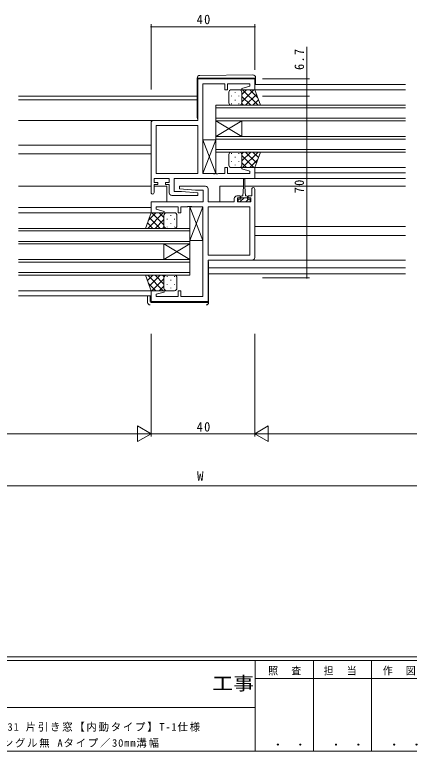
# Model space of a CAD drawing. Units: millimetres on the paper. Extents: x -420 to 373, y -297 to 267.
# Drawn here: x 4.8 to 156.8, y -297 to -13.3 of the extents above; entities that cross this region are included whole.
import ezdxf
from ezdxf.enums import TextEntityAlignment as Align

# ---------------------------------------------------------------- set-up
doc = ezdxf.new("R2010")
doc.units = ezdxf.units.MM
for name, color, linetype, lineweight in [('0-1_YKK_ZWAK', 7, 'Continuous', 9), ('0-3_YKK_12', 2, 'Continuous', 9), ('0-4_YKK_D', 6, 'Continuous', 9), ('0-6_YKK_13', 4, 'Continuous', 9), ('0-7_YKK_11', 7, 'Continuous', 9)]:
    doc.layers.add(name, color=color, linetype=linetype, lineweight=lineweight)
doc.layers.add('0-2_USER1', color=3, linetype='Continuous')
doc.styles.add('ＭＳ ゴシック', font='')
doc.styles.get('ＭＳ ゴシック').set_extended_font_data('MS Gothic')

msp = doc.modelspace()

# ---------------------------------------------------------------- linework, layer by layer
at = {"layer": '0-1_YKK_ZWAK'}
for p, q in [((352.3, -260.6), (-417.7, -260.6)), ((314.5, -262), (-417.7, -262)), ((97.5, -262), (97.5, -297)), ((119.9, -262), (119.9, -297)), ((142.3, -262), (142.3, -297)), ((165.684, -268.999), (97.5, -268.999)), ((-31.3, -280.199), (97.5, -280.199)), ((-417.7, -297), (314.5, -297))]:
    msp.add_line(p, q, dxfattribs=at)
at = {"layer": '0-3_YKK_12'}
for p, q in [((155.319, -40.211), (97.319, -40.212)), ((155.319, -42.212), (97.319, -42.212)), ((75.119, -44.712), (6.319, -44.712)), ((75.119, -46.112), (6.319, -46.112)), ((82.32, -48.212), (82.32, -54.212)), ((155.319, -48.212), (82.32, -48.212)), ((82.32, -49.212), (155.319, -49.212)), ((155.319, -53.212), (82.32, -53.212)), ((58.319, -54.012), (6.319, -54.012)), ((82.32, -54.212), (92.32, -60.212)), ((82.32, -60.212), (92.32, -54.212)), ((82.32, -60.212), (82.32, -54.212)), ((82.32, -54.212), (155.319, -54.212)), ((92.32, -60.212), (92.32, -54.212)), ((82.32, -60.212), (82.32, -66.212)), ((155.319, -60.212), (82.32, -60.212)), ((82.32, -61.212), (155.319, -61.212)), ((57.319, -63.512), (6.319, -63.512)), ((155.319, -65.212), (82.32, -65.212)), ((57.319, -66.912), (6.319, -66.912)), ((82.32, -66.212), (155.319, -66.212)), ((155.319, -72.211), (96.94, -72.213)), ((155.319, -76.412), (66.542, -76.412)), ((155.319, -74.211), (97.319, -74.211)), ((57.319, -79.412), (6.319, -79.412)), ((63.389, -79.412), (58.519, -79.412)), ((63.389, -79.412), (63.389, -85.304)), ((83.889, -79.412), (83.889, -85.304)), ((92.969, -79.412), (83.889, -79.412)), ((155.319, -79.412), (93.469, -79.412)), ((57.319, -87.612), (6.319, -87.612)), ((57.564, -89.612), (6.319, -89.612)), ((6.319, -95.612), (72.319, -95.612)), ((72.319, -95.612), (72.319, -101.612)), ((155.319, -94.912), (97.319, -94.912)), ((72.319, -96.612), (6.319, -96.612)), ((155.319, -98.312), (97.319, -98.312)), ((6.319, -100.612), (72.319, -100.612)), ((72.319, -101.612), (6.319, -101.612)), ((72.319, -101.612), (62.319, -107.612)), ((72.319, -107.612), (62.319, -101.612)), ((62.319, -107.612), (62.319, -101.612)), ((72.319, -107.612), (72.319, -101.612)), ((6.319, -107.612), (72.319, -107.612)), ((72.319, -107.612), (72.319, -113.612)), ((72.319, -108.612), (6.319, -108.612)), ((6.319, -112.612), (72.319, -112.612)), ((155.319, -110.812), (79.519, -110.812)), ((155.319, -113.082), (79.519, -113.082)), ((72.319, -113.612), (6.319, -113.612)), ((57.819, -119.612), (6.319, -119.612)), ((57.319, -121.612), (6.319, -121.612))]:
    msp.add_line(p, q, dxfattribs=at)
at = {"layer": '0-4_YKK_D'}
for p, q in [((57.319, -42.138), (57.319, -17.012)), ((97.319, -34.512), (97.319, -17.012)), ((97.319, -18.012), (57.319, -18.012)), ((100.319, -38.012), (118.319, -38.012)), ((100.319, -44.712), (118.319, -44.712)), ((117.319, -44.712), (117.319, -114.712)), ((100.319, -114.712), (118.319, -114.712)), ((100.319, -114.712), (118.319, -114.712)), ((57.319, -136.212), (57.319, -175.712)), ((57.319, -136.212), (57.319, -175.712)), ((97.319, -136.212), (97.319, -175.712)), ((97.319, -136.212), (97.319, -175.712)), ((57.319, -174.712), (52.123, -171.712)), ((52.123, -171.712), (52.123, -177.712)), ((97.319, -174.712), (102.516, -171.712)), ((102.516, -177.712), (102.516, -171.712)), ((-86.681, -174.712), (51.319, -174.712)), ((57.319, -174.712), (46.927, -174.712)), ((57.319, -174.712), (52.123, -177.712)), ((57.319, -174.712), (97.319, -174.712)), ((97.319, -174.712), (102.516, -177.712)), ((97.319, -174.712), (107.712, -174.712)), ((103.319, -174.712), (241.319, -174.712)), ((240.319, -194.712), (-85.681, -194.712))]:
    msp.add_line(p, q, dxfattribs=at)
msp.add_lwpolyline([(117.319, -44.712), (117.319, -38.012), (117.319, -25.711)], dxfattribs=at)
for centre, start, end in [((57.319, -18.012), 0, 180), ((57.319, -18.012), 180, 0), ((97.319, -18.012), 0, 180), ((97.319, -18.012), 180, 0), ((117.319, -38.012), 90, 270), ((117.319, -38.012), 270, 90), ((117.319, -44.712), 90, 270), ((117.319, -44.712), 90, 270), ((117.319, -44.712), 270, 90), ((117.319, -44.712), 270, 90), ((117.319, -114.712), 90, 270), ((117.319, -114.712), 90, 270), ((117.319, -114.712), 270, 90), ((117.319, -114.712), 270, 90)]:
    msp.add_arc(centre, 0.106, start, end, dxfattribs=at)
at = {"layer": '0-6_YKK_13'}
for p, q in [((96.611, -36.524), (76.111, -36.703)), ((75.119, -37.703), (75.119, -37.712)), ((75.119, -37.712), (75.119, -38.012)), ((75.119, -37.712), (75.615, -37.712)), ((75.119, -53.012), (75.119, -38.012)), ((97.619, -38.012), (97.619, -37.712)), ((97.619, -38.012), (97.619, -40.212)), ((88.319, -42.212), (91.319, -42.212)), ((97.319, -42.212), (91.319, -42.212)), ((92.319, -44.004), (94.111, -42.212)), ((92.319, -46.832), (96.94, -42.212)), ((92.588, -42.212), (98.588, -48.212)), ((95.416, -42.212), (98.377, -45.173)), ((99.462, -48.212), (97.319, -42.212)), ((87.319, -47.212), (87.319, -43.212)), ((88.268, -44.547), (88.268, -44.747)), ((89.683, -43.132), (89.683, -43.332)), ((91.098, -44.547), (91.098, -44.747)), ((92.319, -43.212), (92.319, -46.812)), ((92.319, -43.612), (92.319, -47.212)), ((92.319, -44.772), (95.759, -48.212)), ((93.768, -48.212), (97.964, -44.016)), ((88.268, -47.577), (88.268, -47.777)), ((91.319, -48.212), (88.319, -48.212)), ((89.683, -46.162), (89.683, -46.362)), ((91.098, -47.577), (91.098, -47.777)), ((91.098, -48.212), (99.462, -48.212)), ((92.263, -47.544), (92.931, -48.212)), ((96.596, -48.212), (98.708, -46.1)), ((82.319, -61.482), (77.319, -74.482)), ((82.319, -74.482), (77.319, -61.482)), ((87.319, -67.213), (87.319, -71.213)), ((88.268, -66.848), (88.268, -66.648)), ((91.319, -66.213), (88.319, -66.213)), ((89.683, -68.263), (89.683, -68.063)), ((91.098, -66.213), (99.462, -66.213)), ((91.098, -66.848), (91.098, -66.648)), ((92.263, -66.882), (92.931, -66.213)), ((92.319, -69.653), (95.759, -66.213)), ((92.319, -70.813), (92.319, -67.213)), ((92.319, -67.593), (96.94, -72.213)), ((92.319, -71.213), (92.319, -67.613)), ((92.588, -72.213), (98.588, -66.213)), ((93.768, -66.213), (97.964, -70.409)), ((96.596, -66.213), (98.708, -68.325)), ((99.462, -66.213), (97.319, -72.213)), ((88.268, -69.878), (88.268, -69.678)), ((91.098, -69.878), (91.098, -69.678)), ((92.319, -70.422), (94.111, -72.213)), ((95.416, -72.213), (98.377, -69.253)), ((88.319, -72.213), (91.319, -72.213)), ((89.683, -71.293), (89.683, -71.093)), ((97.319, -72.213), (91.319, -72.213)), ((92.969, -79.612), (92.969, -76.662)), ((93.469, -76.662), (93.469, -79.612)), ((92.969, -79.612), (92.719, -83.112)), ((93.469, -79.612), (93.719, -83.112)), ((93.15, -83.812), (91.55, -85.412)), ((91.969, -83.512), (91.969, -84.312)), ((91.969, -83.812), (94.469, -83.812)), ((92.719, -83.112), (92.369, -83.112)), ((94.069, -83.112), (93.719, -83.112)), ((94.895, -84.312), (93.795, -85.412)), ((94.469, -84.312), (94.469, -83.512)), ((77.319, -87.342), (72.319, -100.342)), ((77.319, -100.342), (72.319, -87.342)), ((55.177, -95.612), (57.319, -89.612)), ((62.051, -89.612), (56.051, -95.612)), ((59.223, -89.612), (56.262, -92.573)), ((57.319, -89.612), (63.319, -89.612)), ((62.32, -94.232), (57.699, -89.612)), ((62.319, -91.404), (60.528, -89.612)), ((62.319, -90.612), (62.319, -94.212)), ((66.319, -89.612), (63.319, -89.612)), ((64.956, -90.532), (64.956, -90.732)), ((67.319, -94.612), (67.319, -90.612)), ((58.042, -95.612), (55.931, -93.5)), ((60.871, -95.612), (56.675, -91.416)), ((62.319, -92.172), (58.88, -95.612)), ((62.319, -91.012), (62.319, -94.612)), ((63.541, -91.947), (63.541, -92.147)), ((64.956, -93.562), (64.956, -93.762)), ((66.371, -91.947), (66.371, -92.147)), ((63.541, -95.612), (55.177, -95.612)), ((62.376, -94.944), (61.708, -95.612)), ((63.319, -95.612), (66.319, -95.612)), ((63.541, -94.977), (63.541, -95.177)), ((66.371, -94.977), (66.371, -95.177)), ((79.319, -108.312), (79.519, -108.312)), ((79.519, -108.312), (79.519, -123.812)), ((96.319, -107.812), (155.319, -107.812)), ((55.177, -113.613), (57.319, -119.613)), ((63.541, -113.613), (55.177, -113.613)), ((58.042, -113.613), (55.931, -115.725)), ((62.051, -119.613), (56.051, -113.613)), ((60.871, -113.613), (56.675, -117.809)), ((62.32, -114.993), (57.699, -119.613)), ((62.319, -117.053), (58.88, -113.613)), ((62.376, -114.282), (61.708, -113.613)), ((62.319, -118.213), (62.319, -114.613)), ((62.319, -118.613), (62.319, -115.013)), ((63.319, -113.613), (66.319, -113.613)), ((63.541, -114.248), (63.541, -114.048)), ((64.956, -115.663), (64.956, -115.463)), ((66.371, -114.248), (66.371, -114.048)), ((67.319, -114.613), (67.319, -118.613)), ((59.223, -119.613), (56.262, -116.653)), ((62.319, -117.822), (60.528, -119.613)), ((63.541, -117.278), (63.541, -117.078)), ((64.956, -118.693), (64.956, -118.493)), ((66.371, -117.278), (66.371, -117.078)), ((56.019, -124.112), (56.019, -121.612)), ((57.019, -121.612), (57.019, -123.812)), ((57.319, -119.613), (63.319, -119.613)), ((66.319, -119.613), (63.319, -119.613)), ((57.319, -124.112), (79.019, -124.112)), ((79.019, -124.112), (79.519, -124.112)), ((79.519, -123.812), (79.519, -124.112))]:
    msp.add_line(p, q, dxfattribs=at)
for points in [[(75.615, -37.712), (97.115, -37.712), (97.619, -37.712), (97.619, -37.524)], [(94.469, -84.312), (95.519, -84.312), (95.519, -85.412), (90.919, -85.412), (90.919, -84.312), (91.969, -84.312)]]:
    msp.add_lwpolyline(points, dxfattribs=at)
for points in [[(82.319, -74.482), (77.319, -74.482), (77.319, -61.482), (82.319, -61.482)], [(77.319, -100.342), (72.319, -100.342), (72.319, -87.342), (77.319, -87.342)]]:
    msp.add_lwpolyline(points, close=True, dxfattribs=at)
for centre, radius, start, end in [((76.119, -37.703), 1, 90.5, 180), ((96.619, -37.524), 1, 0, 90.5), ((88.319, -43.212), 1, 90, 180), ((91.319, -43.212), 1, 0, 90), ((91.319, -43.212), 1, 0, 90), ((88.319, -47.212), 1, 180, 270), ((91.319, -47.212), 1, 270, 0), ((91.319, -47.212), 1, 270, 0), ((75.619, -53.012), 0.5, 180, 233.13016), ((88.319, -67.213), 1, 90, 180), ((91.319, -67.213), 1, 0, 90), ((91.319, -67.213), 1, 0, 90), ((88.319, -71.213), 1, 180, 270), ((91.319, -71.213), 1, 270, 0), ((91.319, -71.213), 1, 270, 0), ((93.219, -76.662), 0.25, 0, 180), ((92.369, -83.512), 0.4, 90, 180), ((94.069, -83.512), 0.4, 0, 90), ((63.319, -90.612), 1, 89.99998, 179.99998), ((63.319, -90.612), 1, 89.99998, 179.99998), ((66.319, -90.612), 1, 359.99998, 89.99998), ((63.319, -94.612), 1, 179.99998, 269.99998), ((63.319, -94.612), 1, 179.99998, 269.99998), ((66.319, -94.612), 1, 269.99998, 359.99998), ((63.319, -114.613), 1, 89.99998, 179.99998), ((63.319, -114.613), 1, 89.99998, 179.99998), ((66.319, -114.613), 1, 359.99998, 89.99998), ((63.319, -118.613), 1, 179.99998, 269.99998), ((63.319, -118.613), 1, 179.99998, 269.99998), ((66.319, -118.613), 1, 269.99998, 359.99998), ((57.019, -124.112), 1, 180, 270), ((57.319, -123.812), 0.3, 180, 270), ((78.519, -124.112), 1, 270, 0)]:
    msp.add_arc(centre, radius, start, end, dxfattribs=at)
at = {"layer": '0-7_YKK_11'}
for p, q in [((57.319, -81.812), (57.319, -55.012)), ((75.319, -55.942), (75.319, -74.482)), ((97.319, -80.512), (97.319, -106.812)), ((95.389, -87.342), (95.389, -105.882))]:
    msp.add_line(p, q, dxfattribs=at)
for points in [[(58.319, -54.012), (75.319, -54.012), (75.319, -38.012), (97.319, -38.012), (97.319, -42.212), (92.359, -42.212), (92.29, -41.689), (95.389, -40.859), (95.389, -39.942), (86.819, -39.942), (86.819, -42.212), (85.819, -42.212), (85.819, -39.942), (77.319, -39.942)], [(77.319, -39.942), (77.319, -74.482), (81.361, -74.482), (81.545, -74.602), (82.094, -74.602), (82.278, -74.482), (82.361, -74.482), (82.545, -74.602), (83.094, -74.602), (83.278, -74.482), (85.819, -74.482), (85.819, -72.212), (86.819, -72.212), (86.819, -74.482), (95.389, -74.482), (95.389, -73.564), (92.29, -72.734), (92.359, -72.212), (97.319, -72.212), (97.319, -76.412), (66.249, -76.412), (66.249, -81.412), (69.126, -81.412), (75.339, -81.955), (75.298, -82.912), (65.319, -82.912)], [(64.319, -81.912), (64.319, -78.712), (62.919, -78.712), (62.919, -77.912), (64.319, -77.912), (64.319, -76.412), (58.519, -76.412), (58.519, -77.912), (59.919, -77.912), (59.919, -78.712), (58.519, -78.712), (58.519, -81.812)], [(77.319, -121.882), (77.319, -87.342), (73.278, -87.342), (73.094, -87.222), (72.545, -87.222), (72.361, -87.342), (72.278, -87.342), (72.094, -87.222), (71.545, -87.222), (71.361, -87.342), (68.819, -87.342), (68.819, -89.612), (67.819, -89.612), (67.819, -87.342), (59.249, -87.342), (59.249, -88.259), (62.349, -89.089), (62.28, -89.612), (57.319, -89.612), (57.319, -85.412), (77.389, -85.412), (77.389, -80.912), (74.513, -80.912), (68.299, -80.368), (68.341, -79.412), (78.319, -79.412)], [(79.319, -80.412), (79.319, -85.412), (89.419, -85.412), (89.419, -84.112)], [(90.419, -83.112), (91.719, -83.112), (91.719, -83.912), (90.619, -83.912), (90.619, -85.412), (95.819, -85.412), (95.819, -83.912), (94.719, -83.912), (94.719, -83.112), (96.119, -83.112), (96.119, -80.512)], [(96.319, -107.812), (79.319, -107.812), (79.319, -123.812), (57.319, -123.812), (57.319, -119.612), (62.28, -119.612), (62.349, -120.134), (59.249, -120.964), (59.249, -121.882), (67.819, -121.882), (67.819, -119.612), (68.819, -119.612), (68.819, -121.882), (77.319, -121.882)]]:
    msp.add_lwpolyline(points, dxfattribs=at)
for points in [[(75.319, -55.942), (75.319, -74.482), (59.249, -74.482), (59.249, -55.942)], [(95.389, -87.342), (95.389, -105.882), (79.319, -105.882), (79.319, -87.342)]]:
    msp.add_lwpolyline(points, close=True, dxfattribs=at)
for centre, radius, start, end in [((58.319, -55.012), 1, 90, 179.99998), ((78.319, -80.412), 1, 0, 89.99998), ((57.919, -81.812), 0.6, 179.99998, 0), ((65.319, -81.912), 1, 180, 269.99998), ((96.719, -80.512), 0.6, 359.99998, 180), ((90.419, -84.112), 1, 90, 179.99998), ((96.319, -106.812), 1, 270, 359.99998)]:
    msp.add_arc(centre, radius, start, end, dxfattribs=at)

# ---------------------------------------------------------------- texts
at = {"layer": '0-1_YKK_ZWAK', "color": 2, "style": 'ＭＳ ゴシック', "width": 1.15}
msp.add_text('工事', height=5.132, dxfattribs=at).set_placement((80.931, -274.956), align=Align.BOTTOM_LEFT)
at = {"layer": '0-1_YKK_ZWAK', "color": 3, "style": 'ＭＳ ゴシック', "width": 1.15}
for p in [(101.955, -295.946), (124.355, -295.946), (146.755, -295.946)]:
    msp.add_text(' ． ．', height=3.666, dxfattribs=at).set_placement(p, align=Align.BOTTOM_LEFT)
at = {"layer": '0-1_YKK_ZWAK', "char_height": 2.933, "attachment_point": 7, "style": 'ＭＳ ゴシック'}
for s, insert in [('\\T1.17;\\W0.95;照\\~\\~査', (102.489, -267.78)), ('\\T1.17;\\W0.95;担\\~\\~当', (123.855, -267.78)), ('\\T1.17;\\W0.95;作\\~\\~図', (146.62, -267.762))]:
    msp.add_mtext(s, dxfattribs=dict(at, insert=insert))
at = {"layer": '0-2_USER1', "color": 7, "char_height": 2.933, "attachment_point": 7, "style": 'ＭＳ ゴシック'}
for s, insert in [('\\T1.17;EXIMA31\\~片引き窓【内動タイプ】T-1仕様\\~', (-9.627, -289.449)), ('\\T1.17;RC枠\\~アングル無\\~Aタイプ／30mm溝幅\\~', (-16.143, -295.625))]:
    msp.add_mtext(s, dxfattribs=dict(at, insert=insert))
at = {"layer": '0-4_YKK_D', "color": 3, "style": 'ＭＳ ゴシック'}
msp.add_text('W', height=3.666, dxfattribs=at).set_placement((75.051, -193.912), align=Align.BOTTOM_LEFT)
at = {"layer": '0-4_YKK_D', "color": 3, "char_height": 3.666, "attachment_point": 7, "style": 'ＭＳ ゴシック'}
for insert in [(74.919, -17.012), (74.919, -173.912)]:
    msp.add_mtext('\\T1.21;\\W0.95;40', dxfattribs=dict(at, insert=insert))
at = {"layer": '0-4_YKK_D', "color": 3, "char_height": 3.666, "attachment_point": 7, "rotation": 90, "style": 'ＭＳ ゴシック'}
for s, insert in [('\\T1.21;\\W0.95;6.7', (116.319, -34.611)), ('\\T1.21;\\W0.95;70', (116.319, -82.112))]:
    msp.add_mtext(s, dxfattribs=dict(at, insert=insert))

doc.saveas('drawing.dxf')
